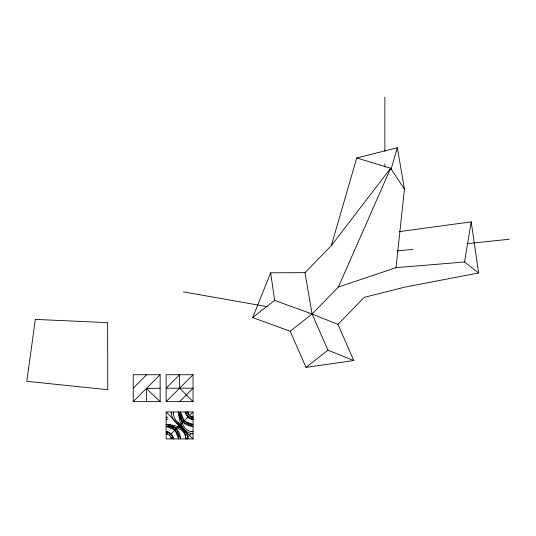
<?xml version="1.0" encoding="UTF-8"?>
<svg xmlns="http://www.w3.org/2000/svg" width="536" height="536" viewBox="0 0 536 536"><rect width="100%" height="100%" fill="white"/><g stroke="black" fill="none" stroke-linecap="round" stroke-linejoin="round"><path stroke-width="0.8" d="M168.036 431.641L166.147 431.641L171.279 433.765L173.403 438.904L173.403 437.008M185.791 413.879L185.791 411.99A7.263 7.263 0 0 0 193.054 419.252L191.164 419.252M290.197 331.248L312.086 314.042L338.41 286.995L396.044 267.665L404.419 189.121L397.33 147.735L356.735 157.966L331.328 245.615L305.004 272.656L270.647 272.804L252.711 317.573L290.197 331.248L306.036 367.388L353.773 360.534L337.935 324.394L312.086 314.042L274.606 300.368L252.711 317.573M337.935 324.394L364.259 297.353L404.861 287.122L478.615 272.971L464.551 261.997L471.204 221.844L399.233 231.659M391.039 169.443L397.33 147.735M338.41 286.995L390.644 168.25L356.735 157.966M331.328 245.615L390.644 168.25L404.419 189.121M133.236 388.185L146.69 374.731M133.236 401.638L160.143 374.731L133.236 374.731L133.236 401.638L160.143 401.638L160.143 374.731M166.147 401.638L193.054 374.731L193.054 401.638L166.147 401.638L166.147 374.731L193.054 374.731M179.6 401.638L193.054 388.185L166.147 388.185L179.6 374.731L179.6 388.185M168.036 433.718L166.147 433.718L169.805 435.239L193.054 411.99L193.054 438.904L166.147 438.904L166.147 411.99L193.054 411.99M306.036 367.388L327.925 350.182L353.773 360.534M397.31 250.935L413.062 249.287M466.93 243.666L509.2 239.25M396.044 267.665L464.551 261.997M146.69 401.638L146.375 388.5L160.143 388.185M166.147 417.175L168.036 417.175M191.164 417.175L193.054 417.175A5.186 5.186 0 0 1 187.868 411.99L187.868 413.879M166.147 419.252L168.036 419.252M181.181 425.443L179.6 425.443L179.6 423.862M191.164 431.641L193.054 431.641C183.111 431.708 180.237 419.996 180.531 411.99A12.522 12.522 0 0 0 193.054 424.512L184.196 420.847L180.531 411.99M166.147 426.375L174.997 430.046L178.669 438.904A12.522 12.522 0 0 0 166.147 426.375C174.146 426.087 185.865 428.961 185.791 438.904L185.791 437.008M166.147 424.512L176.317 428.726L180.531 438.904A14.385 14.385 0 0 0 166.147 424.512C174.991 424.579 187.305 428.452 187.868 438.904L187.868 437.008L191.164 433.718L193.054 433.718C182.602 433.148 178.729 420.834 178.669 411.99A14.385 14.385 0 0 0 193.054 426.375L182.883 422.16L178.669 411.99M183.372 291.852L267.163 306.652M166.147 431.641L171.326 433.718L173.403 438.904M193.054 417.175L189.389 415.655L187.868 411.99M146.375 388.5L160.143 401.638M180.183 388.768L193.054 401.638M166.147 411.99L193.054 438.904M327.925 350.182L312.086 314.042L305.004 272.656M169.805 435.239L171.326 438.904L171.326 437.008M471.204 221.844L478.615 272.971M270.647 272.804L274.606 300.368M187.868 438.904L187.707 436.532A13.708 13.708 0 0 0 185.597 430.911L175.627 419.983A13.594 13.594 0 0 1 173.55 414.362L173.403 411.99L173.403 413.879M185.791 438.904L185.63 436.532A13.708 13.708 0 0 0 183.52 430.911L173.55 419.983A13.594 13.594 0 0 1 171.473 414.362L171.326 411.99L171.326 413.879M384.882 97.096L384.882 151.313M384.882 163.822L384.882 167.158M178.669 422.281L178.669 425.443M35.343 319.389L26.8 381.31L107.783 389.699L107.636 322.659L35.343 319.389M193.054 419.252L187.868 417.175L185.791 411.99L187.922 417.122L193.054 419.252"/></g></svg>
